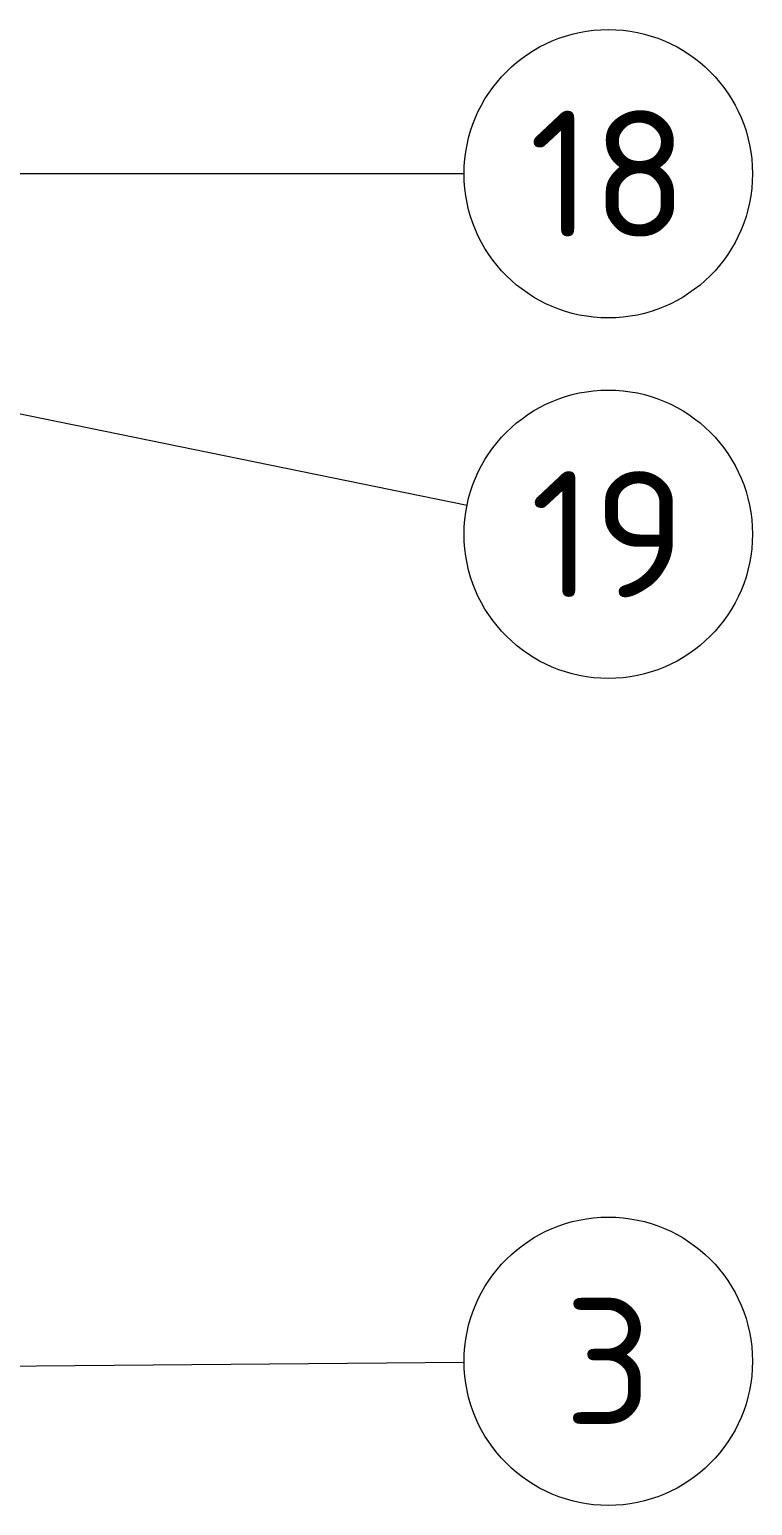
# Model space of a CAD drawing. Header units: millimetres. Extents: x 0 to 2208, y 0 to 420.
# Drawn here: x 138.15 to 158.21, y 100.97 to 141.91 of the extents above; entities that cross this region are included whole.
import ezdxf
from ezdxf.enums import TextEntityAlignment as Align

# ---------------------------------------------------------------- set-up
doc = ezdxf.new("R2010")
doc.units = ezdxf.units.MM
doc.layers.add('06-TEXTO', color=7, linetype='CONTINUOUS', lineweight=25)
doc.layers.add('08-FINA', color=5, linetype='CONTINUOUS', lineweight=18)
doc.styles.add('ISO3098', font='isocpeur.ttf')

msp = doc.modelspace()

# ---------------------------------------------------------------- linework, layer by layer
at = {"layer": '08-FINA'}
for p, q in [((150.21, 137.914), (89.465, 137.914)), ((150.291, 128.715), (105.264, 137.914)), ((150.21, 104.939), (96.133, 104.473))]:
    msp.add_line(p, q, dxfattribs=at)
for centre in [(154.21, 137.914), (154.21, 127.914), (154.21, 104.973)]:
    msp.add_circle(centre, 4, dxfattribs=at)

# ---------------------------------------------------------------- texts
at = {"layer": '06-TEXTO', "style": 'ISO3098'}
for s, p in [('18', (154.21, 137.914)), ('19', (154.21, 127.914)), ('3', (154.21, 104.973))]:
    msp.add_text(s, height=3.5, dxfattribs=at).set_placement(p, align=Align.MIDDLE_CENTER)

doc.saveas('drawing.dxf')
